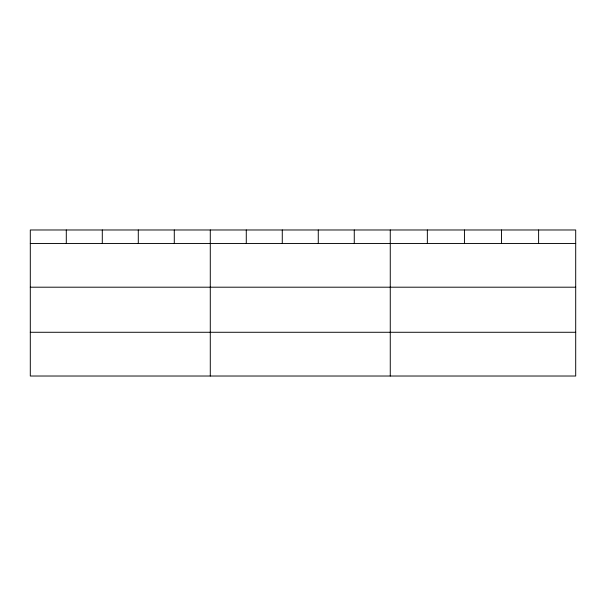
<?xml version="1.0" encoding="UTF-8"?>
<svg xmlns="http://www.w3.org/2000/svg" width="606" height="606" viewBox="0 0 606 606"><rect width="100%" height="100%" fill="white"/><g stroke="black" fill="none" stroke-linecap="round" stroke-linejoin="round"><path stroke-width="0.91" d="M575.7 243.453L575.7 376.023L30.3 376.023L30.3 229.977L575.7 229.977L575.7 243.453L30.3 243.453M30.3 287.199L575.7 287.199M30.3 332.277L575.7 332.277M538.613 229.977L538.613 243.453M501.526 229.977L501.526 243.453M464.438 229.977L464.438 243.453M427.351 229.977L427.351 243.453M390.264 229.977L390.264 376.023M354.268 229.977L354.268 243.453M318.271 229.977L318.271 243.453M282.275 229.977L282.275 243.453M246.278 229.977L246.278 243.453M210.282 229.977L210.282 376.023M174.286 229.977L174.286 243.453M138.289 229.977L138.289 243.453M102.293 229.977L102.293 243.453M66.296 229.977L66.296 243.453"/></g></svg>
